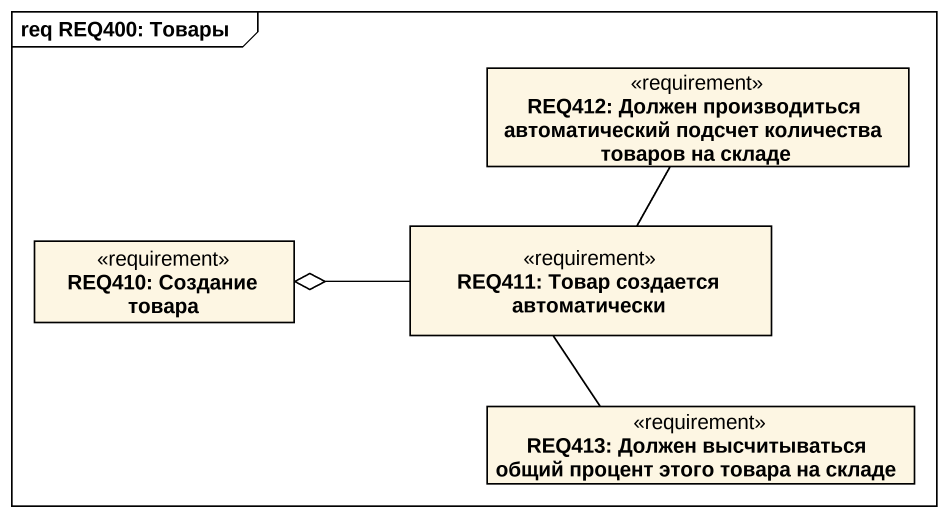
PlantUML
@startuml
mainframe req REQ400: Товары
hide circle
hide empty members
class "REQ412: Должен производиться автоматический подсчет количества товаров на складе" as REQ412_Должен_производиться <<requirement>>
class "REQ411: Товар создается автоматически" as REQ411_Товар_создается <<requirement>>
class "REQ410: Создание товара" as REQ410_Создание_товара <<requirement>>
class "REQ413: Должен высчитываться общий процент этого товара на складе" as REQ413_Должен_высчитываться <<requirement>>
REQ411_Товар_создается -up- REQ412_Должен_производиться
REQ411_Товар_создается -left-o REQ410_Создание_товара
REQ411_Товар_создается -- REQ413_Должен_высчитываться
@enduml
